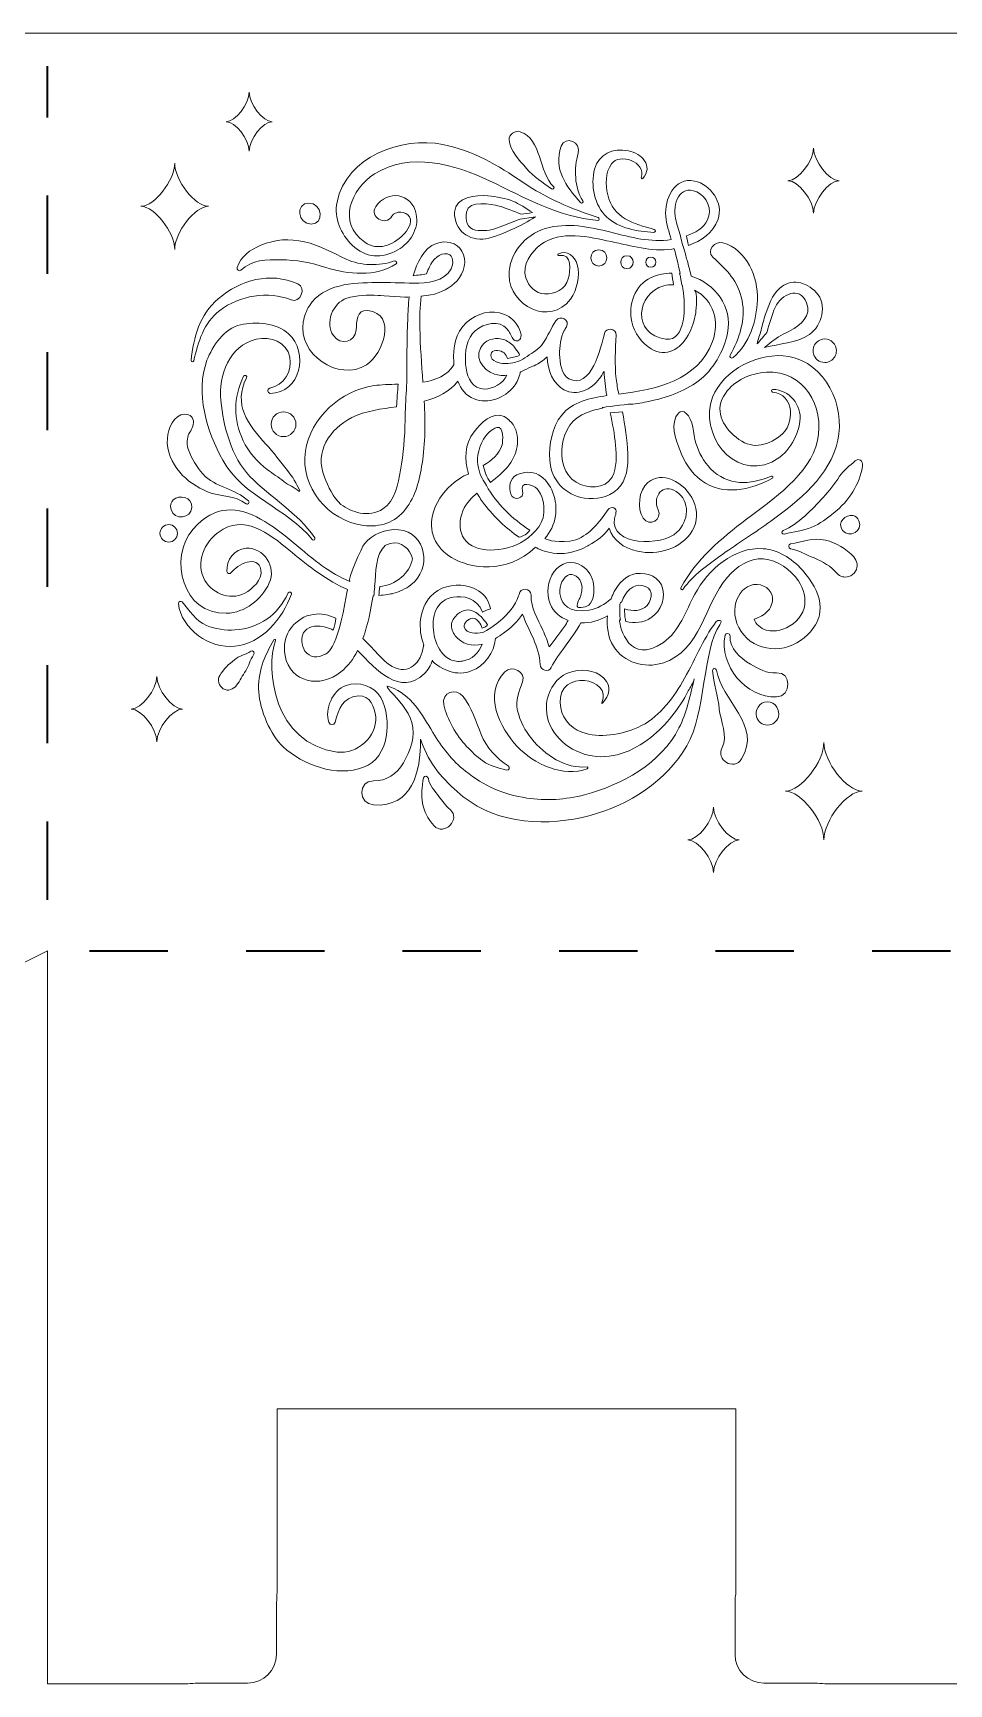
# Model space of a CAD drawing. Extents: x 8 to 992, y -675 to -240.
# Drawn here: x 504.6 to 745.9, y -675.2 to -240.1 of the extents above; entities that cross this region are included whole.
import ezdxf

# ---------------------------------------------------------------- set-up
doc = ezdxf.new("R2010")
doc.units = 0
doc.header["$MEASUREMENT"] = 0
doc.linetypes.add('AI-Linetype-1', pattern=[41.240002, 20.620001, -20.620001])
doc.linetypes.add('AI-Linetype-5', pattern=[41.240002, 20.620001, -20.620001])
doc.layers.add('Layer 1', color=7, linetype='Continuous')

# ---------------------------------------------------------------- blocks, each defined once
blk = doc.blocks.new('block 2')
at = {"layer": 'Layer 1', "lineweight": 0}
for points, knots in [([(515.73, -240.08), (515.73, -240.08), (265.73, -240.08), (265.73, -240.08), (265.73, -240.08), (259.42, -240.08), (259.42, -240.08), (259.42, -240.08), (27.54, -240.08), (27.54, -240.08), (27.54, -240.08), (27.54, -240.46), (27.54, -240.46), (27.54, -240.46), (26.18, -240.46), (26.18, -240.46), (26.18, -240.46), (25.18, -240.46), (25.18, -240.46), (25.18, -240.46), (7.77, -264.45), (7.77, -264.45), (7.77, -264.45), (7.77, -453.93), (7.77, -453.93), (7.77, -453.93), (25.18, -481.85), (25.18, -481.85), (25.18, -481.85), (25.32, -481.85), (25.32, -481.85), (25.32, -481.85), (26.18, -483.57), (26.18, -483.57), (26.18, -483.57), (34.86, -500.93), (34.86, -500.93), (34.86, -500.93), (85.76, -602.71), (85.76, -602.71), (85.76, -602.71), (85.76, -650.99), (85.76, -650.99), (85.76, -651.2), (85.77, -651.41), (85.77, -651.61), (85.63, -652.19), (85.55, -652.8), (85.55, -653.42), (85.55, -653.42), (85.55, -667.62), (85.55, -667.62), (85.55, -671.82), (88.95, -675.22), (93.16, -675.22), (93.16, -675.22), (107.35, -675.22), (107.35, -675.22), (107.77, -675.22), (108.17, -675.18), (108.57, -675.12), (109.02, -675.14), (109.47, -675.16), (109.93, -675.16), (109.93, -675.16), (182.44, -675.16), (182.44, -675.16), (182.85, -675.16), (183.25, -675.15), (183.65, -675.13), (184.03, -675.19), (184.41, -675.22), (184.8, -675.22), (184.8, -675.22), (199, -675.22), (199, -675.22), (203.2, -675.22), (206.61, -671.82), (206.61, -667.62), (206.61, -667.62), (206.61, -653.42), (206.61, -653.42), (206.61, -653.13), (206.58, -652.84), (206.55, -652.56), (206.59, -652.06), (206.61, -651.56), (206.61, -651.05), (206.61, -651.05), (206.61, -602.71), (206.61, -602.71), (206.61, -602.71), (257.49, -500.93), (257.49, -500.93), (257.49, -500.93), (259.42, -497.06), (259.42, -497.06), (259.42, -497.06), (267.05, -481.81), (267.05, -481.81), (267.05, -481.81), (267.05, -602.71), (267.05, -602.71), (267.05, -602.71), (363.75, -602.71), (363.75, -602.71), (364.02, -602.71), (364.29, -602.7), (364.55, -602.69), (365.04, -602.79), (365.55, -602.84), (366.07, -602.84), (366.07, -602.84), (380.27, -602.84), (380.27, -602.84), (384.47, -602.84), (387.87, -599.44), (387.87, -595.24), (387.87, -595.24), (387.87, -581.04), (387.87, -581.04), (387.87, -580.72), (387.85, -580.4), (387.81, -580.08), (387.84, -579.56), (387.86, -579.02), (387.86, -578.49), (387.86, -578.49), (387.86, -542.23), (387.86, -542.23), (387.86, -542.23), (508.4, -481.96), (508.4, -481.96), (508.4, -481.96), (508.4, -675.16), (508.4, -675.16), (508.4, -675.16), (544.66, -675.16), (544.66, -675.16), (545.56, -675.16), (546.45, -675.11), (547.33, -675.01), (547.33, -675.01), (561.11, -675.01), (561.11, -675.01), (565.31, -675.01), (568.72, -671.61), (568.72, -667.41), (568.72, -667.41), (568.72, -653.73), (568.72, -653.73), (568.82, -652.85), (568.87, -651.96), (568.88, -651.05), (568.88, -651.05), (568.88, -602.71), (568.88, -602.71), (568.88, -602.71), (689.73, -602.71), (689.73, -602.71), (689.73, -602.71), (689.73, -650.99), (689.73, -650.99), (689.73, -651.19), (689.74, -651.39), (689.74, -651.59), (689.63, -652.11), (689.56, -652.65), (689.56, -653.21), (689.56, -653.21), (689.56, -667.41), (689.56, -667.41), (689.56, -671.61), (692.97, -675.01), (697.17, -675.01), (697.17, -675.01), (711.26, -675.01), (711.26, -675.01), (712.13, -675.11), (713, -675.16), (713.89, -675.16), (713.89, -675.16), (750.19, -675.16), (750.19, -675.16), (750.19, -675.16), (750.19, -481.81), (750.19, -481.81), (750.19, -481.81), (871.01, -542.22), (871.01, -542.22), (871.01, -542.22), (871.01, -578.55), (871.01, -578.55), (871.01, -578.95), (871.02, -579.35), (871.04, -579.75), (870.99, -580.1), (870.96, -580.46), (870.96, -580.83), (870.96, -580.83), (870.96, -595.03), (870.96, -595.03), (870.96, -599.23), (874.36, -602.63), (878.56, -602.63), (878.56, -602.63), (892.76, -602.63), (892.76, -602.63), (892.87, -602.63), (892.97, -602.62), (893.07, -602.62), (893.77, -602.68), (894.47, -602.71), (895.18, -602.71), (895.18, -602.71), (991.86, -602.71), (991.86, -602.71), (991.86, -602.71), (991.86, -240.08), (991.86, -240.08), (991.86, -240.08), (515.73, -240.08), (515.73, -240.08)], [0, 0, 0, 0, 1, 1, 1, 2, 2, 2, 3, 3, 3, 4, 4, 4, 5, 5, 5, 6, 6, 6, 7, 7, 7, 8, 8, 8, 9, 9, 9, 10, 10, 10, 11, 11, 11, 12, 12, 12, 13, 13, 13, 14, 14, 14, 15, 15, 15, 16, 16, 16, 17, 17, 17, 18, 18, 18, 19, 19, 19, 20, 20, 20, 21, 21, 21, 22, 22, 22, 23, 23, 23, 24, 24, 24, 25, 25, 25, 26, 26, 26, 27, 27, 27, 28, 28, 28, 29, 29, 29, 30, 30, 30, 31, 31, 31, 32, 32, 32, 33, 33, 33, 34, 34, 34, 35, 35, 35, 36, 36, 36, 37, 37, 37, 38, 38, 38, 39, 39, 39, 40, 40, 40, 41, 41, 41, 42, 42, 42, 43, 43, 43, 44, 44, 44, 45, 45, 45, 46, 46, 46, 47, 47, 47, 48, 48, 48, 49, 49, 49, 50, 50, 50, 51, 51, 51, 52, 52, 52, 53, 53, 53, 54, 54, 54, 55, 55, 55, 56, 56, 56, 57, 57, 57, 58, 58, 58, 59, 59, 59, 60, 60, 60, 61, 61, 61, 62, 62, 62, 63, 63, 63, 64, 64, 64, 65, 65, 65, 66, 66, 66, 67, 67, 67, 68, 68, 68, 69, 69, 69, 70, 70, 70, 71, 71, 71, 72, 72, 72, 73, 73, 73, 74, 74, 74, 74]), ([(561.53, -255.71), (561.53, -258.8), (565.18, -263.45), (567.61, -263.45), (565.18, -263.45), (561.53, -268.1), (561.53, -271.19), (561.53, -268.1), (557.88, -263.45), (555.44, -263.45), (557.88, -263.45), (561.53, -258.8), (561.53, -255.71)], [0, 0, 0, 0, 1, 1, 1, 2, 2, 2, 3, 3, 3, 4, 4, 4, 4]), ([(584.68, -284.64), (587.14, -272.58), (601.68, -267.31), (612.59, -269.46), (620.47, -271.01), (627.11, -274.95), (633.66, -279.42), (639.85, -283.63), (646.4, -286.41), (653.49, -288.74), (653.88, -288.86), (653.82, -289.49), (653.38, -289.46), (642.97, -288.6), (634.11, -283.43), (624.87, -279.03), (615.79, -274.69), (603.81, -271.34), (594.6, -277.22), (588.31, -281.23), (584.67, -290.06), (591.97, -295.2), (595.41, -297.62), (599.36, -296.02), (602.1, -293.3), (603.2, -292.21), (604.71, -290.14), (603.75, -288.5), (602.88, -287), (600.04, -286.81), (599.15, -288.37), (597.56, -291.19), (593.06, -288.45), (594.87, -285.82), (597.99, -281.29), (604.4, -282.24), (605.55, -287.8), (606.34, -291.64), (603.96, -295.39), (600.68, -297.27), (596.55, -299.64), (592.18, -299.39), (588.7, -296.02), (585.7, -293.13), (583.83, -288.84), (584.68, -284.64)], [0, 0, 0, 0, 1, 1, 1, 2, 2, 2, 3, 3, 3, 4, 4, 4, 5, 5, 5, 6, 6, 6, 7, 7, 7, 8, 8, 8, 9, 9, 9, 10, 10, 10, 11, 11, 11, 12, 12, 12, 13, 13, 13, 14, 14, 14, 15, 15, 15, 15]), ([(632.97, -266.09), (638.61, -268.04), (637.86, -276.83), (641.74, -280.54), (642.08, -280.86), (641.6, -281.48), (641.22, -281.19), (638.88, -279.46), (636.55, -277.96), (634.6, -275.76), (632.75, -273.67), (630.25, -271.1), (630.02, -268.25), (629.9, -266.79), (631.66, -265.64), (632.97, -266.09)], [0, 0, 0, 0, 1, 1, 1, 2, 2, 2, 3, 3, 3, 4, 4, 4, 5, 5, 5, 5]), ([(643.75, -269.94), (644.8, -266.94), (649.11, -268.85), (648.23, -271.79), (647.08, -275.64), (647.21, -280.82), (649.44, -284.29), (649.72, -284.72), (649.14, -285.17), (648.8, -284.78), (645.07, -280.32), (641.59, -276.08), (643.75, -269.94)], [0, 0, 0, 0, 1, 1, 1, 2, 2, 2, 3, 3, 3, 4, 4, 4, 4]), ([(652.54, -275.98), (653.65, -271.92), (657.35, -270.36), (661.45, -271.12), (664.93, -271.76), (668.15, -275.06), (665.24, -278.41), (665.07, -278.61), (664.8, -278.41), (664.86, -278.18), (666.11, -274.04), (659.12, -271.56), (656.97, -274.6), (655.38, -276.86), (655.38, -280.07), (656.01, -282.69), (657.52, -288.96), (662.68, -290.36), (668.26, -291.83), (668.76, -291.96), (668.66, -292.64), (668.14, -292.62), (663.87, -292.42), (658.95, -291.56), (655.7, -288.55), (652.54, -285.61), (651.41, -280.11), (652.54, -275.98)], [0, 0, 0, 0, 1, 1, 1, 2, 2, 2, 3, 3, 3, 4, 4, 4, 5, 5, 5, 6, 6, 6, 7, 7, 7, 8, 8, 8, 9, 9, 9, 9]), ([(710.26, -270.39), (710.26, -273.84), (714.32, -279), (717.02, -279), (714.32, -279), (710.26, -284.16), (710.26, -287.6), (710.26, -284.16), (706.21, -279), (703.5, -279), (706.21, -279), (710.26, -273.84), (710.26, -270.39)], [0, 0, 0, 0, 1, 1, 1, 2, 2, 2, 3, 3, 3, 4, 4, 4, 4]), ([(541.92, -274.39), (541.92, -278.94), (547.28, -285.76), (550.86, -285.76), (547.28, -285.76), (541.92, -292.58), (541.92, -297.13), (541.92, -292.58), (536.56, -285.76), (532.99, -285.76), (536.56, -285.76), (541.92, -278.94), (541.92, -274.39)], [0, 0, 0, 0, 1, 1, 1, 2, 2, 2, 3, 3, 3, 4, 4, 4, 4]), ([(671.3, -288.43), (670.87, -284.02), (673.52, -277.96), (678.9, -279.09), (683.06, -279.96), (686.61, -284.9), (685.07, -289.15), (683.75, -292.77), (680.74, -294.89), (677.3, -296.05), (677.11, -295.21), (676.92, -294.38), (676.78, -293.54), (679.05, -292.76), (681.26, -291.53), (682.29, -289.35), (683.6, -286.56), (682.29, -283.27), (679.46, -281.98), (674.79, -279.85), (673.12, -285.23), (673.89, -288.97), (674.21, -290.53), (674.68, -292.04), (675.16, -293.55), (675.5, -295.06), (675.93, -296.54), (676.43, -298), (676.54, -298.52), (676.65, -299.04), (676.73, -299.57), (676.76, -299.74), (676.85, -299.85), (676.95, -299.93), (677.34, -301.48), (677.77, -303.16), (678.01, -304.14), (684.16, -306.2), (688.97, -312.02), (687.57, -319.16), (686.62, -323.98), (683.83, -328.86), (679.88, -331.82), (676.08, -334.67), (671.46, -336.16), (666.88, -337.17), (665.3, -337.52), (663.68, -337.75), (662.06, -337.94), (662.06, -337.94), (662.07, -337.9), (662.07, -337.9), (660.8, -337.9), (654.59, -338.79), (654.59, -338.79), (654.59, -338.79), (654.62, -338.97), (654.62, -338.97), (653.26, -339.24), (651.92, -339.58), (650.62, -340.07), (646.62, -341.58), (644.56, -344.72), (643.99, -348.88), (643.51, -352.45), (644.41, -356.51), (647.69, -358.49), (650.53, -360.2), (655.33, -360.39), (657.14, -357.14), (658.52, -354.66), (658.29, -351.4), (658.07, -348.71), (657.83, -345.83), (657.26, -343), (656.68, -340.17), (656.68, -340.17), (659.88, -339.92), (659.88, -339.92), (660.6, -343.55), (661.14, -347.25), (661.3, -350.95), (661.45, -354.24), (661.06, -358.08), (658.5, -360.41), (656.2, -362.51), (652.9, -363.1), (649.9, -362.66), (644.78, -361.92), (640.99, -357.8), (640.73, -352.62), (640.53, -348.59), (641.28, -344.01), (643.88, -340.78), (646.67, -337.32), (651.46, -336.23), (655.77, -335.64), (655.4, -333.5), (655.17, -331.39), (655.04, -329.27), (654.68, -329.93), (654.28, -330.56), (653.84, -331.17), (651.73, -334.06), (647.91, -335.94), (644.48, -334.09), (641.53, -332.5), (640.2, -329.05), (640.03, -325.42), (638.98, -326.54), (637.95, -327.1), (636.6, -327.76), (636.16, -327.98), (632.97, -329.31), (632.93, -329.55), (632.66, -330.91), (632.12, -332.19), (631.33, -333.2), (628.91, -336.3), (624.57, -338.01), (620.78, -336.53), (618.66, -335.7), (617.32, -333.92), (616.49, -331.86), (614.54, -334.65), (611, -336.18), (607.65, -337.14), (607.94, -342.65), (607.97, -348.15), (607.11, -353.58), (606.45, -357.81), (605.4, -362.17), (602.72, -365.61), (599.95, -369.17), (596.03, -370.42), (591.64, -369.86), (582.31, -368.69), (574.97, -359.72), (576.34, -350.3), (577.61, -341.51), (585.79, -334.24), (594.46, -333.01), (596.3, -332.75), (598.49, -332.72), (600.78, -332.65), (600.61, -334.62), (600.51, -336.6), (600.37, -338.58), (596.34, -339.14), (592.26, -339.63), (588.62, -341.46), (582.69, -344.44), (578.69, -350.38), (581.34, -357.12), (582.31, -359.6), (583.63, -362.47), (585.71, -364.33), (587.2, -365.41), (588.9, -366.19), (590.74, -366.59), (592.83, -366.91), (595.04, -366.63), (596.77, -365.52), (600.07, -363.4), (600.72, -358.88), (601.4, -355.3), (602.22, -350.98), (602.53, -346.58), (602.62, -342.18), (602.63, -341.5), (602.66, -340.82), (602.68, -340.14), (602.68, -337.48), (603.01, -334.79), (603.06, -332.12), (603.13, -329.27), (603.11, -326.41), (603.12, -323.55), (603.12, -320.98), (603.16, -318.36), (603.34, -315.76), (603.35, -313.7), (603.45, -311.65), (603.69, -309.61), (603.66, -309.89), (596.36, -309.28), (595.52, -309.24), (592.75, -309.11), (589.91, -309.18), (587.24, -310.01), (583.57, -311.15), (581.39, -316.58), (583.74, -319.83), (585.68, -322.51), (589.43, -321.52), (589.73, -318.35), (589.93, -316.18), (589.66, -312.92), (592.8, -313.24), (600.55, -314.04), (596.85, -324.78), (592.43, -327.55), (585.08, -332.14), (574.21, -324.63), (575.8, -316.21), (576.08, -314.71), (576.6, -313.25), (577.41, -311.95), (581.04, -306.21), (588.97, -305.89), (595.03, -305.86), (598.33, -305.84), (601.61, -305.93), (604.9, -306), (608.3, -306.08), (612.95, -305.58), (614.76, -302.23), (615.38, -301.09), (615.47, -298.63), (613.83, -298.31), (611.58, -297.88), (609.97, -299.88), (609.07, -301.68), (608.76, -302.3), (608.49, -302.93), (608.25, -303.58), (607.1, -303.81), (605.91, -303.87), (604.76, -304.05), (605.73, -300.62), (607.49, -296.79), (610.91, -295.52), (613.32, -294.62), (616.21, -295.3), (617.59, -297.57), (619.1, -300.06), (618.13, -303.32), (616.3, -305.36), (614.58, -307.27), (611.94, -308.62), (609.43, -309.09), (608.58, -309.25), (607.72, -309.36), (606.87, -309.44), (606.51, -312.25), (606.48, -315.13), (606.52, -317.88), (606.59, -322.6), (606.99, -327.37), (607.33, -332.14), (610.72, -331.58), (613.74, -330.35), (615.48, -327.53), (615.45, -327.25), (615.43, -326.98), (615.42, -326.72), (615.23, -323.05), (615.88, -319.08), (618.69, -316.46), (618.69, -316.46), (618.86, -316.3), (618.86, -316.3), (621.49, -313.95), (625.45, -312.85), (628.81, -314.24), (630.4, -314.9), (631.7, -316.11), (632.49, -317.65), (632.86, -318.38), (633.38, -319.43), (633.14, -320.26), (632.88, -321.19), (631.95, -321.62), (631.21, -320.88), (630.88, -320.54), (630.68, -320.09), (630.49, -319.65), (630.08, -318.72), (629.47, -317.99), (628.66, -317.38), (626.24, -315.55), (622.08, -317.22), (620.38, -319.3), (618.45, -321.66), (618.25, -325.58), (618.68, -328.45), (619.07, -331.09), (620.5, -333.97), (623.55, -333.91), (625.84, -333.87), (628.47, -332.47), (629.46, -330.3), (628.76, -330.36), (628.06, -330.36), (627.38, -330.28), (624.18, -329.92), (620.74, -326.52), (622.48, -323.12), (623.53, -321.06), (625.89, -320.28), (628.07, -320.74), (629.22, -320.98), (630.14, -321.57), (630.99, -322.38), (631.22, -322.59), (633.08, -324.93), (632.72, -325.1), (632.26, -325.33), (631.71, -325.39), (631.21, -325.51), (630.67, -325.64), (630.14, -325.76), (629.59, -325.83), (629.41, -325.27), (629.13, -324.77), (628.68, -324.39), (627.97, -323.78), (625.98, -323.25), (625.4, -324.39), (624.48, -326.17), (627.03, -327.06), (628.28, -327.15), (630.1, -327.29), (632.03, -327), (633.6, -326.04), (635.13, -325.11), (636.74, -324.06), (638.09, -322.9), (638.43, -322.61), (638.7, -322.25), (638.95, -321.88), (640.25, -319.98), (641.09, -317.82), (642.37, -315.93), (643.51, -314.25), (646.17, -315.75), (645.12, -317.53), (644.92, -317.86), (644.74, -318.19), (644.55, -318.52), (643.6, -320.43), (643.28, -322.72), (643.33, -324.8), (643.38, -326.88), (643.7, -330.06), (645.79, -331.19), (651.59, -334.32), (654.31, -322.84), (655.12, -319.29), (655.52, -317.55), (658.33, -317.92), (658.24, -319.71), (658.05, -323.53), (657.78, -327.42), (658.24, -331.23), (658.41, -332.58), (658.64, -333.91), (658.91, -335.24), (668.75, -333.98), (679.7, -331.81), (683.6, -321.42), (685.58, -316.18), (683.97, -310.4), (678.85, -307.84), (679.79, -308.32), (679.33, -312.83), (679.19, -313.81), (678.89, -315.88), (678.21, -317.94), (677.18, -319.76), (675.14, -323.38), (671.46, -325.68), (667.5, -323.33), (664.99, -321.84), (662.93, -319.08), (662.32, -316.22), (661.36, -311.7), (663.07, -306.56), (667.5, -304.54), (669.22, -303.75), (671.05, -303.38), (672.87, -303.34), (673.03, -304.38), (673.2, -305.4), (673.32, -306.43), (672.47, -306.42), (671.62, -306.5), (670.8, -306.72), (663.55, -308.66), (662.27, -319.6), (671.29, -320.76), (676.82, -321.47), (676.43, -311.56), (675.87, -307.91), (675.81, -307.51), (675.74, -307.11), (675.68, -306.72), (675.68, -306.72), (675.59, -306.7), (675.59, -306.7), (675.44, -305.61), (675.22, -304.52), (674.96, -303.44), (674.96, -303.44), (675.09, -303.46), (675.09, -303.46), (674.71, -301.5), (673.6, -297.19), (673.53, -296.95), (673.32, -296.98), (673.12, -297.01), (672.91, -297.04), (667.41, -297.74), (662.25, -296.2), (656.92, -295.05), (651.16, -293.81), (643.56, -291.99), (638.37, -295.86), (635.79, -297.78), (633.36, -301.25), (634.44, -304.61), (635.15, -306.8), (636.95, -308.75), (639.38, -308.85), (642.02, -308.95), (644.92, -307.68), (645.62, -304.9), (646.16, -302.8), (646.76, -298.03), (643.21, -298.73), (642.93, -298.79), (642.74, -298.39), (643.01, -298.26), (645.15, -297.24), (647.45, -298.89), (648, -301.12), (648.75, -304.12), (647.97, -307.74), (646.17, -310.21), (640.87, -317.49), (630.1, -311.96), (630, -303.89), (629.93, -298.26), (634.27, -293.21), (639.57, -291.62), (645.22, -289.93), (651.27, -291.17), (656.83, -292.59), (662.15, -293.94), (667.32, -295.35), (672.76, -294.52), (672.12, -292.52), (671.5, -290.51), (671.3, -288.43)], [0, 0, 0, 0, 1, 1, 1, 2, 2, 2, 3, 3, 3, 4, 4, 4, 5, 5, 5, 6, 6, 6, 7, 7, 7, 8, 8, 8, 9, 9, 9, 10, 10, 10, 11, 11, 11, 12, 12, 12, 13, 13, 13, 14, 14, 14, 15, 15, 15, 16, 16, 16, 17, 17, 17, 18, 18, 18, 19, 19, 19, 20, 20, 20, 21, 21, 21, 22, 22, 22, 23, 23, 23, 24, 24, 24, 25, 25, 25, 26, 26, 26, 27, 27, 27, 28, 28, 28, 29, 29, 29, 30, 30, 30, 31, 31, 31, 32, 32, 32, 33, 33, 33, 34, 34, 34, 35, 35, 35, 36, 36, 36, 37, 37, 37, 38, 38, 38, 39, 39, 39, 40, 40, 40, 41, 41, 41, 42, 42, 42, 43, 43, 43, 44, 44, 44, 45, 45, 45, 46, 46, 46, 47, 47, 47, 48, 48, 48, 49, 49, 49, 50, 50, 50, 51, 51, 51, 52, 52, 52, 53, 53, 53, 54, 54, 54, 55, 55, 55, 56, 56, 56, 57, 57, 57, 58, 58, 58, 59, 59, 59, 60, 60, 60, 61, 61, 61, 62, 62, 62, 63, 63, 63, 64, 64, 64, 65, 65, 65, 66, 66, 66, 67, 67, 67, 68, 68, 68, 69, 69, 69, 70, 70, 70, 71, 71, 71, 72, 72, 72, 73, 73, 73, 74, 74, 74, 75, 75, 75, 76, 76, 76, 77, 77, 77, 78, 78, 78, 79, 79, 79, 80, 80, 80, 81, 81, 81, 82, 82, 82, 83, 83, 83, 84, 84, 84, 85, 85, 85, 86, 86, 86, 87, 87, 87, 88, 88, 88, 89, 89, 89, 90, 90, 90, 91, 91, 91, 92, 92, 92, 93, 93, 93, 94, 94, 94, 95, 95, 95, 96, 96, 96, 97, 97, 97, 98, 98, 98, 99, 99, 99, 100, 100, 100, 101, 101, 101, 102, 102, 102, 103, 103, 103, 104, 104, 104, 105, 105, 105, 106, 106, 106, 107, 107, 107, 108, 108, 108, 109, 109, 109, 110, 110, 110, 111, 111, 111, 112, 112, 112, 113, 113, 113, 114, 114, 114, 115, 115, 115, 116, 116, 116, 117, 117, 117, 118, 118, 118, 119, 119, 119, 120, 120, 120, 121, 121, 121, 122, 122, 122, 123, 123, 123, 124, 124, 124, 125, 125, 125, 126, 126, 126, 127, 127, 127, 128, 128, 128, 129, 129, 129, 130, 130, 130, 131, 131, 131, 132, 132, 132, 133, 133, 133, 134, 134, 134, 135, 135, 135, 136, 136, 136, 137, 137, 137, 138, 138, 138, 139, 139, 139, 140, 140, 140, 141, 141, 141, 142, 142, 142, 143, 143, 143, 144, 144, 144, 145, 145, 145, 146, 146, 146, 147, 147, 147, 148, 148, 148, 149, 149, 149, 150, 150, 150, 151, 151, 151, 151]), ([(621.16, -292), (623.18, -292.39), (625.09, -292.1), (626.98, -291.41), (628.82, -290.74), (630.61, -290.01), (632.42, -289.29), (633.9, -288.95), (635.46, -288.86), (636.95, -288.54), (635.35, -289.67), (627.88, -293.72), (623.92, -294.3), (619.44, -294.95), (615.45, -292.14), (615.67, -287.28), (615.85, -283.14), (621.37, -282.72), (624.42, -283), (626.72, -283.22), (629.02, -283.61), (631.18, -284.45), (632.41, -284.92), (634.76, -286.42), (636.15, -287.39), (635.16, -287.58), (634.16, -287.71), (633.17, -287.87), (631.43, -287.13), (628.59, -285.96), (627.38, -285.69), (625.37, -285.25), (619.43, -283.98), (618.8, -287.27), (618.38, -289.43), (618.87, -291.56), (621.16, -292)], [0, 0, 0, 0, 1, 1, 1, 2, 2, 2, 3, 3, 3, 4, 4, 4, 5, 5, 5, 6, 6, 6, 7, 7, 7, 8, 8, 8, 9, 9, 9, 10, 10, 10, 11, 11, 11, 12, 12, 12, 12]), ([(577.23, -284.9), (580.77, -284.9), (581.47, -290.43), (577.88, -290.43), (574.34, -290.43), (573.64, -284.9), (577.23, -284.9)], [0, 0, 0, 0, 1, 1, 1, 2, 2, 2, 2]), ([(576.15, -295.13), (580.06, -296.02), (583.53, -298), (587.12, -299.68), (590.94, -301.47), (595.78, -301.57), (599.77, -300.17), (600.22, -300.01), (600.68, -300.63), (600.23, -300.92), (594.87, -304.41), (587.63, -303.78), (581.71, -301.86), (577.84, -300.6), (573.93, -299.88), (569.87, -299.84), (566.06, -299.8), (562.32, -299.84), (559.35, -302.6), (558.85, -303.07), (558.17, -302.43), (558.35, -301.86), (559.26, -298.97), (561.86, -297.17), (564.6, -296.04), (568.53, -294.41), (571.99, -294.19), (576.15, -295.13)], [0, 0, 0, 0, 1, 1, 1, 2, 2, 2, 3, 3, 3, 4, 4, 4, 5, 5, 5, 6, 6, 6, 7, 7, 7, 8, 8, 8, 9, 9, 9, 9]), ([(686.37, -295.37), (692.65, -297.16), (695.65, -304.42), (695.44, -310.42), (695.25, -316.05), (693.41, -321.89), (689.03, -325.64), (688.57, -326.02), (688.02, -325.44), (688.29, -324.97), (690.67, -320.73), (692.4, -315.5), (691.41, -310.6), (690.36, -305.43), (687.47, -302.58), (683.74, -299.18), (681.81, -297.43), (684.33, -294.78), (686.37, -295.37)], [0, 0, 0, 0, 1, 1, 1, 2, 2, 2, 3, 3, 3, 4, 4, 4, 5, 5, 5, 6, 6, 6, 6]), ([(653.68, -297.19), (656.45, -297.19), (656.45, -301.49), (653.68, -301.49), (650.91, -301.49), (650.91, -297.19), (653.68, -297.19)], [0, 0, 0, 0, 1, 1, 1, 2, 2, 2, 2]), ([(661.08, -298.78), (663.27, -298.78), (663.27, -302.17), (661.08, -302.17), (658.9, -302.17), (658.9, -298.78), (661.08, -298.78)], [0, 0, 0, 0, 1, 1, 1, 2, 2, 2, 2]), ([(667.35, -299.13), (669.08, -299.13), (669.08, -301.83), (667.35, -301.83), (665.61, -301.83), (665.61, -299.13), (667.35, -299.13)], [0, 0, 0, 0, 1, 1, 1, 2, 2, 2, 2]), ([(553.34, -310.16), (559.28, -305.08), (566.97, -302.99), (574.34, -306.16), (576.74, -307.2), (575.02, -311.37), (572.58, -310.4), (566.5, -307.99), (559.04, -309.24), (553.79, -313.21), (549.5, -316.45), (548.11, -321.47), (546.95, -326.48), (546.86, -326.87), (546.21, -326.8), (546.25, -326.39), (546.85, -320.25), (548.47, -314.32), (553.34, -310.16)], [0, 0, 0, 0, 1, 1, 1, 2, 2, 2, 3, 3, 3, 4, 4, 4, 5, 5, 5, 6, 6, 6, 6]), ([(697.61, -314.19), (698.43, -311.77), (699.29, -309.18), (701.23, -307.41), (704.25, -304.67), (708.35, -305.63), (710.96, -308.43), (713.91, -311.61), (712.5, -317.27), (709.15, -319.51), (705.56, -321.9), (701.32, -321.88), (697.36, -322.99), (698.44, -322.01), (699.88, -320.85), (701.61, -319.79), (702.47, -319.38), (703.32, -318.96), (704.17, -318.52), (706.82, -317.12), (709.79, -314.65), (708.41, -311.21), (706.55, -306.58), (701.84, -308.88), (700.16, -312.39), (699.17, -314.46), (698.66, -316.66), (698, -318.84), (698, -318.84), (697.96, -318.99), (697.96, -318.99), (697.17, -319.94), (696.26, -321.02), (695.42, -322), (695.53, -320.79), (696.1, -319.63), (696.41, -318.44), (696.79, -317.02), (697.13, -315.58), (697.61, -314.19)], [0, 0, 0, 0, 1, 1, 1, 2, 2, 2, 3, 3, 3, 4, 4, 4, 5, 5, 5, 6, 6, 6, 7, 7, 7, 8, 8, 8, 9, 9, 9, 10, 10, 10, 11, 11, 11, 12, 12, 12, 13, 13, 13, 13]), ([(567.05, -335.06), (566.24, -335.06), (566.23, -333.82), (566.99, -333.68), (570.72, -332.98), (572.92, -329.22), (572.22, -325.55), (571.44, -321.44), (567.19, -319.9), (563.41, -320.8), (556.12, -322.54), (553.5, -330.2), (554.09, -336.98), (554.68, -343.84), (556.89, -351.82), (561.75, -356.93), (567.17, -362.62), (574.36, -366.5), (578.8, -373.13), (579.08, -373.54), (578.52, -374.02), (578.2, -373.63), (571.49, -365.24), (559.99, -362.44), (554.58, -352.69), (550.37, -345.11), (547.26, -334.88), (550.42, -326.35), (551.82, -322.57), (554.99, -317.9), (559.23, -316.98), (563.24, -316.11), (568.73, -316.41), (571.93, -319.34), (577.28, -324.22), (575.09, -335.06), (567.05, -335.06)], [0, 0, 0, 0, 1, 1, 1, 2, 2, 2, 3, 3, 3, 4, 4, 4, 5, 5, 5, 6, 6, 6, 7, 7, 7, 8, 8, 8, 9, 9, 9, 10, 10, 10, 11, 11, 11, 12, 12, 12, 12]), ([(711.01, -321.65), (711.01, -321.65), (711.06, -321.61), (711.06, -321.61), (711.69, -321.07), (712.34, -320.72), (713.19, -320.72), (714.04, -320.72), (714.7, -321.07), (715.32, -321.61), (715.32, -321.61), (715.37, -321.65), (715.37, -321.65), (715.97, -322.16), (716.28, -323.07), (716.28, -323.83), (716.27, -324.39), (716.13, -324.9), (715.85, -325.39), (715.31, -326.32), (714.28, -326.91), (713.19, -326.91), (711.82, -326.91), (710.58, -325.97), (710.22, -324.65), (709.95, -323.65), (710.19, -322.35), (711.01, -321.65)], [0, 0, 0, 0, 1, 1, 1, 2, 2, 2, 3, 3, 3, 4, 4, 4, 5, 5, 5, 6, 6, 6, 7, 7, 7, 8, 8, 8, 9, 9, 9, 9]), ([(698.96, -368.74), (694.78, -371.77), (690.41, -374.51), (686.21, -377.51), (682.53, -380.13), (678.47, -382.95), (675.86, -386.69), (675.64, -387), (675.13, -386.66), (675.3, -386.33), (679.28, -378.76), (685.87, -373.37), (692.56, -368.24), (699.45, -362.96), (709.3, -356.58), (711.29, -347.46), (713.23, -338.56), (707.66, -328.89), (697.86, -329.48), (693.65, -329.73), (689.5, -331.54), (687.01, -335.07), (683.98, -339.37), (686.14, -343.61), (689.84, -346.64), (693.8, -349.89), (697.62, -349.12), (701.48, -346.24), (705.41, -343.3), (705.3, -335.21), (699.46, -334.71), (699.05, -334.68), (699.1, -334.01), (699.5, -334.01), (703.82, -334.06), (707.22, -338.16), (706.67, -342.37), (706.09, -346.79), (703.33, -351.27), (699.22, -353.17), (688.8, -357.97), (680.09, -345.49), (683.64, -336.1), (686.39, -328.81), (696.17, -324.02), (703.69, -325.33), (713.37, -327.02), (718.67, -338.31), (716.64, -347.43), (714.53, -356.89), (706.42, -363.35), (698.96, -368.74)], [0, 0, 0, 0, 1, 1, 1, 2, 2, 2, 3, 3, 3, 4, 4, 4, 5, 5, 5, 6, 6, 6, 7, 7, 7, 8, 8, 8, 9, 9, 9, 10, 10, 10, 11, 11, 11, 12, 12, 12, 13, 13, 13, 14, 14, 14, 15, 15, 15, 16, 16, 16, 17, 17, 17, 17]), ([(565.96, -348.44), (568.04, -350.64), (569.73, -353), (571.6, -355.37), (572.89, -357), (574.09, -358.8), (574.87, -360.71), (574.93, -360.87), (574.69, -360.98), (574.59, -360.87), (573.43, -359.67), (571.9, -359.32), (570.66, -358.3), (569.27, -357.15), (567.74, -356.23), (566.31, -355.15), (563.82, -353.25), (561.25, -350.41), (559.95, -347.53), (557.32, -341.71), (557.34, -336.33), (560.08, -330.53), (560.33, -330.02), (561.12, -330.47), (560.85, -330.99), (557.21, -337.86), (561.25, -343.45), (565.96, -348.44)], [0, 0, 0, 0, 1, 1, 1, 2, 2, 2, 3, 3, 3, 4, 4, 4, 5, 5, 5, 6, 6, 6, 7, 7, 7, 8, 8, 8, 9, 9, 9, 9]), ([(545.55, -349.97), (546.4, -352.3), (547.65, -354.45), (549.32, -356.29), (552.62, -359.91), (557.87, -360.16), (561.34, -363.39), (561.8, -363.83), (561.24, -364.6), (560.73, -364.19), (557.82, -361.83), (553.85, -362.39), (550.54, -360.98), (547.83, -359.82), (545.15, -358.14), (543.24, -355.84), (541.22, -353.4), (539.68, -350.22), (540, -346.96), (540.25, -344.36), (541.53, -340.61), (544.62, -340.57), (546.02, -340.55), (546.86, -341.38), (546.86, -342.78), (546.86, -344.26), (545.94, -344.84), (545.48, -346.15), (545.05, -347.4), (545.1, -348.72), (545.55, -349.97)], [0, 0, 0, 0, 1, 1, 1, 2, 2, 2, 3, 3, 3, 4, 4, 4, 5, 5, 5, 6, 6, 6, 7, 7, 7, 8, 8, 8, 9, 9, 9, 10, 10, 10, 10]), ([(567.31, -343.19), (567.31, -341.41), (568.8, -339.92), (570.58, -339.92), (572.37, -339.92), (573.86, -341.41), (573.86, -343.19), (573.86, -344.98), (572.37, -346.47), (570.58, -346.47), (568.8, -346.47), (567.31, -344.98), (567.31, -343.19)], [0, 0, 0, 0, 1, 1, 1, 2, 2, 2, 3, 3, 3, 4, 4, 4, 4]), ([(620.78, -345.18), (622.47, -342.93), (625.58, -339.71), (628.71, -341.19), (629.35, -341.49), (629.87, -341.93), (630.29, -342.45), (630.41, -342.47), (630.53, -342.52), (630.61, -342.63), (633.28, -345.97), (632.47, -350.69), (630.03, -353.91), (628.64, -355.73), (626.88, -357.18), (625.08, -358.57), (624.19, -357.17), (623.51, -355.66), (623.21, -354.05), (625.44, -352.7), (627.52, -351.06), (628.16, -348.66), (628.4, -347.79), (628.68, -343.48), (626.83, -344.06), (625.36, -344.51), (624.02, -345.83), (623.29, -347.13), (619.99, -353.01), (622.7, -357.25), (624.06, -359.36), (624.06, -359.36), (624.03, -359.38), (624.03, -359.38), (626.69, -364.02), (630.83, -368.14), (635.5, -371.14), (634.74, -372.04), (633.8, -372.74), (632.66, -372.98), (629.19, -370.56), (626.07, -367.61), (623.56, -364.35), (622.85, -363.43), (622.18, -362.42), (621.56, -361.36), (620.89, -361.93), (620.25, -362.53), (619.65, -363.17), (616.66, -366.39), (615.62, -372.67), (620.26, -375.23), (624.31, -377.46), (632.5, -376.5), (636.99, -371.28), (638.2, -369.93), (639.07, -368.34), (639.17, -366.49), (639.29, -364.45), (638.86, -361.76), (637.38, -360.21), (636.23, -359), (632.68, -358.12), (633.56, -360.8), (634.2, -362.75), (631.13, -363.58), (630.49, -361.64), (629.91, -359.85), (630.07, -357.46), (632.04, -356.54), (633.8, -355.72), (636.04, -355.54), (637.79, -356.52), (641.36, -358.53), (642.83, -363.47), (642.25, -367.34), (641.9, -369.66), (640.88, -371.65), (639.43, -373.34), (640.21, -373.71), (643.17, -374.76), (647.62, -373.66), (651.5, -372.13), (653.76, -369.04), (656.11, -365.67), (656.81, -364.67), (658.7, -365.3), (658.19, -366.58), (658.1, -367.07), (657.95, -367.55), (657.78, -368.02), (656.48, -375.31), (670.31, -375.44), (674.26, -371.67), (677.31, -368.77), (677.95, -363.46), (674.04, -360.9), (670.54, -358.61), (667.71, -362.15), (669.3, -365.72), (670.49, -368.37), (667.06, -370.31), (665.39, -367.94), (663.67, -365.48), (664.14, -360.54), (666.61, -358.58), (668.59, -357), (670.66, -356.87), (672.98, -357.83), (677.84, -359.85), (681.33, -366.29), (678.29, -371.28), (675.42, -376.01), (669.12, -377.85), (663.89, -376.68), (660.07, -375.83), (657.42, -373.72), (656.38, -370.61), (655.03, -372.48), (653.11, -374.04), (651.01, -375.06), (650.87, -375.18), (650.71, -375.28), (650.55, -375.37), (643.43, -379.07), (638.48, -376.41), (637, -375.63), (629.15, -382.98), (619.51, -381.13), (614.89, -378.35), (610.62, -375.78), (608.51, -371.29), (610.08, -366.32), (612.39, -359.03), (619.2, -356.32), (619.29, -356.27), (618.18, -352.5), (618.28, -348.53), (620.78, -345.18)], [0, 0, 0, 0, 1, 1, 1, 2, 2, 2, 3, 3, 3, 4, 4, 4, 5, 5, 5, 6, 6, 6, 7, 7, 7, 8, 8, 8, 9, 9, 9, 10, 10, 10, 11, 11, 11, 12, 12, 12, 13, 13, 13, 14, 14, 14, 15, 15, 15, 16, 16, 16, 17, 17, 17, 18, 18, 18, 19, 19, 19, 20, 20, 20, 21, 21, 21, 22, 22, 22, 23, 23, 23, 24, 24, 24, 25, 25, 25, 26, 26, 26, 27, 27, 27, 28, 28, 28, 29, 29, 29, 30, 30, 30, 31, 31, 31, 32, 32, 32, 33, 33, 33, 34, 34, 34, 35, 35, 35, 36, 36, 36, 37, 37, 37, 38, 38, 38, 39, 39, 39, 40, 40, 40, 41, 41, 41, 42, 42, 42, 43, 43, 43, 44, 44, 44, 45, 45, 45, 46, 46, 46, 46]), ([(674.65, -340.24), (675.18, -339.65), (676.02, -339.79), (676.57, -340.24), (678.66, -341.98), (678.48, -345.71), (679.24, -348.15), (680.02, -350.65), (681.25, -353.05), (683.11, -354.92), (687.66, -359.52), (693.46, -359.24), (699.08, -356.87), (699.45, -356.71), (699.77, -357.22), (699.4, -357.43), (693.63, -360.57), (686.36, -362.18), (680.7, -358.04), (677.98, -356.05), (676.19, -353.04), (674.99, -349.94), (673.91, -347.15), (672.34, -342.77), (674.65, -340.24)], [0, 0, 0, 0, 1, 1, 1, 2, 2, 2, 3, 3, 3, 4, 4, 4, 5, 5, 5, 6, 6, 6, 7, 7, 7, 8, 8, 8, 8]), ([(723.18, -354.05), (722.43, -359.08), (719.58, -363.35), (715.62, -366.55), (713.84, -367.98), (711.93, -369.48), (709.78, -370.32), (707.35, -371.28), (705.03, -371.6), (702.5, -372.14), (701.87, -372.28), (701.66, -371.43), (702.24, -371.19), (706.28, -369.54), (709.84, -365.64), (712.76, -362.49), (714.38, -360.75), (715.8, -358.9), (717.09, -356.9), (718.05, -355.42), (719.88, -354.07), (721.17, -352.88), (722.12, -352.01), (723.35, -352.89), (723.18, -354.05)], [0, 0, 0, 0, 1, 1, 1, 2, 2, 2, 3, 3, 3, 4, 4, 4, 5, 5, 5, 6, 6, 6, 7, 7, 7, 8, 8, 8, 8]), ([(709.18, -384.01), (710.96, -386.55), (712.35, -389.6), (711.94, -392.67), (711.68, -394.61), (710.72, -396.4), (709.44, -397.88), (707.4, -400.27), (704.49, -401.93), (701.37, -402.3), (698.26, -402.67), (694.97, -401.71), (692.66, -399.59), (690.34, -397.46), (689.1, -394.19), (689.58, -391.08), (689.94, -388.75), (691.39, -386.48), (693.6, -385.68), (695.82, -384.88), (698.71, -386.02), (699.33, -388.3), (699.71, -389.7), (699.21, -391.24), (698.26, -392.33), (697.31, -393.42), (695.98, -394.12), (694.59, -394.54), (695.05, -395.96), (696.33, -397.02), (697.76, -397.44), (699.19, -397.86), (700.75, -397.7), (702.16, -397.22), (704.74, -396.34), (707.01, -394.3), (707.73, -391.66), (708.4, -389.23), (707.69, -386.55), (706.26, -384.46), (704.18, -381.45), (700.81, -379.01), (697.08, -378.7), (693.33, -378.4), (689.89, -380.8), (687.53, -383.52), (681.37, -390.63), (680.74, -402.93), (670.47, -406.14), (665.68, -407.63), (660.23, -406.04), (657.51, -401.7), (656, -399.29), (655.74, -396.5), (655.96, -393.72), (653.81, -394.92), (651.45, -395.66), (648.95, -395.56), (647.65, -397.73), (646.19, -399.8), (644.71, -401.86), (643.47, -403.59), (642, -405.34), (641.15, -407.31), (640.48, -408.84), (638.22, -407.96), (638.18, -406.51), (638.07, -401.66), (635.11, -397.65), (633.56, -393.24), (632.21, -395.21), (630.44, -396.92), (628.56, -398.3), (627.91, -398.77), (627.2, -399.24), (626.44, -399.67), (626.11, -403.39), (623.56, -406.89), (620.06, -408.22), (618.25, -408.91), (616.26, -408.93), (614.41, -408.36), (613.76, -408.16), (609.56, -406.23), (609.86, -405.35), (609.39, -406.71), (608.68, -408), (607.65, -408.98), (601.32, -414.99), (595.01, -407.9), (590.12, -402.84), (589.01, -404.99), (587.57, -406.93), (585.68, -408.49), (580.38, -412.83), (572.32, -411.43), (570.99, -404.15), (570.51, -401.53), (571.02, -398.89), (572.67, -396.75), (574.05, -394.97), (576.18, -393.65), (578.41, -393.3), (580.49, -392.97), (582.51, -393.45), (584.38, -394.33), (584.26, -395.42), (584.02, -396.47), (583.68, -397.49), (583.03, -397.15), (582.36, -396.85), (581.66, -396.67), (579.93, -396.21), (577.42, -396.15), (576.16, -397.71), (575.01, -399.14), (575.26, -401.52), (576.24, -402.97), (577.46, -404.79), (579.67, -404.85), (581.45, -403.82), (581.66, -403.84), (584.76, -403.54), (587.24, -387.65), (587.29, -387.34), (587.4, -387.04), (587.48, -386.74), (582.14, -384.54), (577.12, -380.54), (572.89, -377.04), (568.14, -373.1), (561.18, -367.04), (554.64, -370.86), (550.36, -373.36), (547.3, -378.66), (549.47, -383.62), (551.21, -387.59), (556.39, -389.87), (560.4, -387.73), (562.32, -386.71), (565.14, -384.1), (564.65, -381.6), (563.81, -377.3), (558.34, -380.22), (556.81, -382.3), (556.5, -382.73), (555.68, -382.6), (555.65, -382.01), (555.51, -378.98), (557.62, -376.11), (560.77, -375.89), (565.48, -375.55), (568.74, -380.99), (566.84, -385), (564.7, -389.55), (560.58, -392.83), (555.49, -393.02), (544.1, -393.44), (540.13, -378.56), (546.79, -370.85), (558.28, -357.55), (571.27, -373.8), (580.84, -380.57), (582.95, -382.06), (585.44, -383.58), (588.07, -384.64), (587.31, -384.33), (591.27, -375.49), (591.89, -374.7), (593.8, -372.24), (597.64, -370.68), (600.89, -371), (608.38, -371.73), (609.66, -381.44), (604.16, -385.55), (602.74, -386.61), (601.04, -387.37), (599.35, -387.85), (599.09, -387.92), (597.14, -388.2), (595.72, -388.34), (595.76, -387.55), (595.83, -386.77), (595.93, -385.99), (597.95, -385.77), (599.92, -385.02), (601.71, -383.51), (602.99, -382.43), (604.23, -380.58), (604.55, -378.71), (604.06, -376.11), (601.49, -373.81), (598.77, -374.6), (598.29, -374.74), (597.83, -374.94), (597.41, -375.17), (594.75, -377.35), (594.99, -382.23), (594.57, -386.07), (594.57, -386.07), (594.62, -386.07), (594.62, -386.07), (594.53, -386.85), (594.47, -387.64), (594.42, -388.43), (594.29, -388.42), (594.21, -388.41), (594.21, -388.38), (593.56, -392.04), (592.84, -396.03), (591.49, -399.69), (592.43, -400.61), (593.34, -401.56), (594.24, -402.52), (595.76, -404.14), (597.26, -405.9), (599.23, -407.01), (603.63, -409.48), (606.88, -406), (607.46, -401.71), (607.47, -401.59), (607.5, -401.49), (607.53, -401.39), (605.93, -397.1), (606.33, -391.91), (609.33, -388.58), (611.58, -386.07), (615.29, -385.22), (618.53, -385.79), (620.45, -386.13), (622.35, -387.01), (623.63, -388.53), (624.26, -389.28), (624.71, -390.17), (624.94, -391.12), (624.98, -391.31), (625.06, -391.56), (625.12, -391.82), (624.38, -392.05), (623.68, -392.39), (622.99, -392.75), (621.63, -388.82), (617.72, -388.36), (615.32, -388.74), (613.82, -388.97), (612.41, -389.76), (611.47, -390.95), (610.25, -392.52), (609.94, -394.62), (610.03, -396.6), (610.12, -398.66), (610.61, -400.73), (611.67, -402.5), (612.35, -403.62), (613.28, -404.62), (614.46, -405.18), (615.48, -405.67), (616.65, -405.8), (617.77, -405.62), (620.15, -405.25), (622.24, -403.42), (622.93, -401.12), (620.43, -401.96), (617.44, -401.05), (615.84, -398.95), (615.16, -398.05), (614.71, -396.92), (614.89, -395.8), (615.05, -394.76), (615.73, -393.87), (616.54, -393.2), (617.18, -392.68), (617.93, -392.26), (618.75, -392.16), (620.17, -391.99), (621.48, -392.81), (622.48, -393.74), (622.7, -393.94), (624.59, -395.99), (624.27, -396.23), (623.65, -396.71), (623.7, -396.68), (622.94, -396.91), (622.54, -395.88), (621.62, -394.17), (620.3, -394.34), (619.44, -394.45), (617.94, -395.58), (618.21, -396.64), (618.71, -398.54), (621.55, -398.44), (623.06, -398.08), (623.99, -397.86), (626.95, -395.56), (627.64, -395), (629.78, -393.24), (631.65, -391.01), (632.48, -388.41), (632.52, -388.27), (632.58, -388.16), (632.64, -388.05), (632.84, -386.19), (635.81, -386.25), (635.8, -388.23), (635.78, -391.6), (637.51, -394.49), (638.89, -397.45), (639.58, -398.92), (640.18, -400.39), (640.62, -401.9), (641.92, -400.07), (643.38, -398.32), (644.58, -396.52), (644.93, -395.99), (645.28, -395.45), (645.63, -394.91), (643.51, -394.13), (641.64, -392.67), (640.81, -390.5), (639.77, -387.76), (640.2, -384.44), (641.89, -382.04), (643.56, -379.68), (646.72, -378.85), (649.22, -380.48), (650.96, -381.62), (652.06, -383.36), (652.27, -385.43), (652.43, -387.06), (652.49, -389.76), (650.99, -390.84), (650.41, -391.25), (649.7, -391.44), (648.99, -391.52), (648.69, -391.55), (648.36, -391.55), (648.12, -391.38), (647.53, -390.95), (648.59, -389.26), (648.76, -388.76), (649.12, -387.68), (649.41, -386.48), (649.13, -385.34), (648.78, -383.9), (646.96, -382.01), (645.37, -383.03), (643.73, -384.09), (643.09, -386.7), (643.53, -388.52), (643.95, -390.3), (645.59, -393.15), (651.14, -392.22), (653.26, -391.78), (655.22, -390.64), (656.9, -389.25), (657.03, -388.88), (657.17, -388.53), (657.33, -388.18), (658.33, -385.88), (660.05, -383.61), (662.53, -382.8), (665.11, -381.96), (668.95, -382.84), (670.15, -385.53), (671.54, -388.66), (670.19, -392.37), (667.38, -394.25), (665.43, -395.56), (663.08, -395.67), (660.79, -395.2), (660.74, -395.01), (660.69, -394.83), (660.66, -394.64), (660.48, -393.73), (660.44, -392.8), (660.46, -391.88), (662.59, -392.51), (664.91, -392.61), (666.36, -390.95), (668.1, -388.96), (668.02, -386.08), (664.98, -385.66), (662.91, -385.37), (660.47, -387.22), (659.73, -390.03), (659.45, -390.1), (659.27, -390.35), (659.24, -390.65), (659.11, -392.05), (659.14, -393.45), (659.39, -394.84), (659.39, -394.84), (659.12, -394.76), (659.12, -394.76), (659.13, -396.63), (661.68, -406.93), (670.67, -400.72), (674.88, -397.81), (676.61, -392.33), (678.95, -387.98), (682.34, -381.68), (689.38, -375.39), (697, -376), (697.9, -376.08), (698.78, -376.25), (699.63, -376.51), (703.51, -377.68), (706.83, -380.63), (709.18, -384.01)], [0, 0, 0, 0, 1, 1, 1, 2, 2, 2, 3, 3, 3, 4, 4, 4, 5, 5, 5, 6, 6, 6, 7, 7, 7, 8, 8, 8, 9, 9, 9, 10, 10, 10, 11, 11, 11, 12, 12, 12, 13, 13, 13, 14, 14, 14, 15, 15, 15, 16, 16, 16, 17, 17, 17, 18, 18, 18, 19, 19, 19, 20, 20, 20, 21, 21, 21, 22, 22, 22, 23, 23, 23, 24, 24, 24, 25, 25, 25, 26, 26, 26, 27, 27, 27, 28, 28, 28, 29, 29, 29, 30, 30, 30, 31, 31, 31, 32, 32, 32, 33, 33, 33, 34, 34, 34, 35, 35, 35, 36, 36, 36, 37, 37, 37, 38, 38, 38, 39, 39, 39, 40, 40, 40, 41, 41, 41, 42, 42, 42, 43, 43, 43, 44, 44, 44, 45, 45, 45, 46, 46, 46, 47, 47, 47, 48, 48, 48, 49, 49, 49, 50, 50, 50, 51, 51, 51, 52, 52, 52, 53, 53, 53, 54, 54, 54, 55, 55, 55, 56, 56, 56, 57, 57, 57, 58, 58, 58, 59, 59, 59, 60, 60, 60, 61, 61, 61, 62, 62, 62, 63, 63, 63, 64, 64, 64, 65, 65, 65, 66, 66, 66, 67, 67, 67, 68, 68, 68, 69, 69, 69, 70, 70, 70, 71, 71, 71, 72, 72, 72, 73, 73, 73, 74, 74, 74, 75, 75, 75, 76, 76, 76, 77, 77, 77, 78, 78, 78, 79, 79, 79, 80, 80, 80, 81, 81, 81, 82, 82, 82, 83, 83, 83, 84, 84, 84, 85, 85, 85, 86, 86, 86, 87, 87, 87, 88, 88, 88, 89, 89, 89, 90, 90, 90, 91, 91, 91, 92, 92, 92, 93, 93, 93, 94, 94, 94, 95, 95, 95, 96, 96, 96, 97, 97, 97, 98, 98, 98, 99, 99, 99, 100, 100, 100, 101, 101, 101, 102, 102, 102, 103, 103, 103, 104, 104, 104, 105, 105, 105, 106, 106, 106, 107, 107, 107, 108, 108, 108, 109, 109, 109, 110, 110, 110, 111, 111, 111, 112, 112, 112, 113, 113, 113, 114, 114, 114, 115, 115, 115, 116, 116, 116, 117, 117, 117, 118, 118, 118, 119, 119, 119, 120, 120, 120, 121, 121, 121, 122, 122, 122, 123, 123, 123, 124, 124, 124, 125, 125, 125, 126, 126, 126, 127, 127, 127, 128, 128, 128, 129, 129, 129, 130, 130, 130, 131, 131, 131, 132, 132, 132, 133, 133, 133, 134, 134, 134, 135, 135, 135, 136, 136, 136, 136]), ([(540.97, -365.71), (540.63, -364.57), (540.92, -363.71), (541.51, -363.15), (543.04, -361.69), (546.59, -362.24), (546.41, -365.14), (546.22, -368.1), (541.81, -368.55), (540.97, -365.71)], [0, 0, 0, 0, 1, 1, 1, 2, 2, 2, 3, 3, 3, 3]), ([(540.34, -369.64), (541.6, -369.64), (542.65, -370.69), (542.65, -371.95), (542.65, -373.21), (541.6, -374.26), (540.34, -374.26), (539.09, -374.26), (538.03, -373.21), (538.03, -371.95), (538.03, -370.69), (539.09, -369.64), (540.34, -369.64)], [0, 0, 0, 0, 1, 1, 1, 2, 2, 2, 3, 3, 3, 4, 4, 4, 4]), ([(720.64, -367.27), (721.28, -367.41), (721.86, -367.84), (722.22, -368.64), (723.45, -371.33), (719.63, -373.45), (717.9, -371.18), (716.31, -369.08), (718.72, -366.85), (720.64, -367.27)], [0, 0, 0, 0, 1, 1, 1, 2, 2, 2, 3, 3, 3, 3]), ([(720.83, -378.18), (721.76, -379.19), (722.07, -380.71), (721.32, -381.93), (720.84, -382.7), (720.34, -383.11), (719.47, -383.36), (718.48, -383.64), (717.14, -383.38), (716.45, -382.56), (714.77, -380.56), (712.76, -379.43), (710.37, -378.44), (708.28, -377.58), (706.45, -376.44), (704.19, -376), (703.57, -375.88), (703.56, -374.85), (704.19, -374.74), (707.31, -374.18), (710.15, -372.97), (713.36, -373.74), (716.31, -374.46), (718.78, -375.94), (720.83, -378.18)], [0, 0, 0, 0, 1, 1, 1, 2, 2, 2, 3, 3, 3, 4, 4, 4, 5, 5, 5, 6, 6, 6, 7, 7, 7, 8, 8, 8, 8]), ([(542.88, -390.46), (542.81, -389.94), (543.58, -389.67), (543.9, -390.04), (545.86, -392.25), (547.41, -395.09), (550.33, -396.24), (552.62, -397.13), (555.32, -397.63), (557.78, -397.42), (564.23, -396.84), (569.06, -393.62), (571.85, -387.67), (572.06, -387.21), (572.85, -387.54), (572.67, -388.02), (570.35, -394.35), (564.93, -400.98), (557.78, -401.73), (551.16, -402.42), (543.74, -397.35), (542.88, -390.46)], [0, 0, 0, 0, 1, 1, 1, 2, 2, 2, 3, 3, 3, 4, 4, 4, 5, 5, 5, 6, 6, 6, 7, 7, 7, 7]), ([(651.37, -446.3), (640.22, -449.29), (627.29, -448.78), (617.95, -441.36), (613.61, -437.93), (609.37, -433.31), (607.41, -428.06), (607.17, -427.42), (606.95, -426.82), (606.72, -426.23), (606.68, -434.84), (604.58, -444.22), (594.28, -443.54), (590.23, -443.27), (590.15, -437.1), (594.28, -437.18), (597.72, -437.25), (600.48, -435.35), (602.17, -432.44), (603.94, -429.38), (605.47, -425.31), (604.42, -421.78), (603.45, -418.54), (600.91, -415.93), (598.72, -413.53), (597.77, -412.49), (597.37, -411.97), (598.73, -412.46), (604.27, -414.46), (607.08, -419.64), (609.91, -424.41), (612.21, -428.28), (615, -431.83), (618.54, -434.64), (623.42, -438.51), (628.49, -440.79), (634.67, -441.72), (639.72, -442.48), (644.93, -442.15), (649.87, -440.87), (659.62, -438.35), (670.11, -432.58), (674.79, -423.24), (676.81, -419.22), (677.75, -414.75), (678.79, -410.34), (678.54, -411.39), (677.74, -412.54), (677.25, -413.49), (674.81, -418.16), (671.45, -422.47), (667.33, -425.77), (662.7, -429.48), (656.79, -431.82), (650.83, -430.41), (645.15, -429.06), (640.04, -424.44), (639.84, -418.31), (639.71, -414.42), (641.91, -410.13), (645.69, -408.7), (648.63, -407.57), (652.63, -407.74), (654.96, -410.13), (657.22, -412.45), (656.46, -414.55), (654.62, -416.75), (654.52, -416.86), (654.38, -416.71), (654.43, -416.6), (657.48, -409.96), (642.95, -407.65), (643.45, -416.65), (643.66, -420.28), (645.78, -423.11), (649.19, -424.35), (653.79, -426.03), (659.56, -425.06), (663.93, -423.11), (669.22, -420.75), (672.86, -415.96), (675.69, -411.13), (678.77, -405.88), (680.99, -400.13), (684.59, -395.18), (684.82, -394.87), (686.73, -394.39), (685.53, -396.09), (681, -402.5), (681.87, -419.49), (676.88, -427.92), (671.35, -437.24), (661.73, -443.53), (651.37, -446.3)], [0, 0, 0, 0, 1, 1, 1, 2, 2, 2, 3, 3, 3, 4, 4, 4, 5, 5, 5, 6, 6, 6, 7, 7, 7, 8, 8, 8, 9, 9, 9, 10, 10, 10, 11, 11, 11, 12, 12, 12, 13, 13, 13, 14, 14, 14, 15, 15, 15, 16, 16, 16, 17, 17, 17, 18, 18, 18, 19, 19, 19, 20, 20, 20, 21, 21, 21, 22, 22, 22, 23, 23, 23, 24, 24, 24, 25, 25, 25, 26, 26, 26, 27, 27, 27, 28, 28, 28, 29, 29, 29, 30, 30, 30, 31, 31, 31, 31]), ([(570.5, -428.22), (567.07, -425), (564.4, -418.6), (564.05, -413.77), (563.69, -408.84), (565.53, -404.19), (568.07, -400.04), (568.19, -399.84), (568.54, -399.97), (568.46, -400.2), (565.76, -407.67), (567.94, -427.33), (584.69, -429.6), (589.94, -430.31), (595.31, -425.52), (594.87, -420.32), (594.67, -417.94), (593.33, -414.46), (590.29, -414.8), (586.13, -415.26), (585.11, -418.17), (584.19, -421.74), (583.97, -422.61), (582.75, -422.55), (582.49, -421.74), (581.4, -418.26), (583.44, -413.32), (587.06, -412.06), (590.31, -410.94), (594.5, -412.08), (596.21, -415.24), (599.29, -420.91), (598.46, -431.07), (591.66, -433.62), (584.56, -436.3), (575.53, -432.95), (570.5, -428.22)], [0, 0, 0, 0, 1, 1, 1, 2, 2, 2, 3, 3, 3, 4, 4, 4, 5, 5, 5, 6, 6, 6, 7, 7, 7, 8, 8, 8, 9, 9, 9, 10, 10, 10, 11, 11, 11, 12, 12, 12, 12]), ([(700.46, -415.07), (692.4, -415.35), (685.28, -406.66), (686.92, -398.83), (687.08, -398.09), (688.28, -398.25), (688.23, -399.01), (688.03, -402.38), (690.92, -404.87), (693.62, -406.39), (695.75, -407.58), (697.93, -408.98), (700.46, -408.73), (704.48, -408.34), (704.58, -414.92), (700.46, -415.07)], [0, 0, 0, 0, 1, 1, 1, 2, 2, 2, 3, 3, 3, 4, 4, 4, 5, 5, 5, 5]), ([(562.71, -404.01), (561.7, -405.24), (561.51, -406.9), (560.61, -408.18), (559.75, -409.41), (559.13, -410.79), (558.23, -411.98), (557.38, -413.1), (556.03, -413.68), (554.71, -412.91), (553.51, -412.2), (553.06, -410.58), (553.78, -409.38), (554.72, -407.83), (556.22, -406.38), (557.64, -405.27), (558.93, -404.26), (560.58, -403.89), (561.95, -403.02), (562.6, -402.61), (563.14, -403.49), (562.71, -404.01)], [0, 0, 0, 0, 1, 1, 1, 2, 2, 2, 3, 3, 3, 4, 4, 4, 5, 5, 5, 6, 6, 6, 7, 7, 7, 7]), ([(628.93, -408.43), (630.81, -406.56), (634.54, -408.43), (633.58, -411.13), (632.61, -413.83), (631.54, -415.77), (632.27, -418.74), (632.95, -421.56), (634.2, -423.88), (636, -426.12), (639.36, -430.3), (644.91, -434.13), (650.55, -433.49), (650.85, -433.46), (650.86, -433.9), (650.61, -433.99), (644.29, -436.35), (636.55, -432.84), (632.16, -428.1), (627.64, -423.21), (623.06, -414.28), (628.93, -408.43)], [0, 0, 0, 0, 1, 1, 1, 2, 2, 2, 3, 3, 3, 4, 4, 4, 5, 5, 5, 6, 6, 6, 7, 7, 7, 7]), ([(691.3, -431.38), (689.31, -434.63), (684.31, -431.72), (686.19, -428.4), (687.77, -425.61), (685.7, -421.2), (685.41, -418.27), (685.07, -414.85), (683.91, -411.56), (683.63, -408.12), (683.58, -407.54), (684.56, -407.4), (684.65, -407.98), (685.92, -415.94), (696.7, -422.56), (691.3, -431.38)], [0, 0, 0, 0, 1, 1, 1, 2, 2, 2, 3, 3, 3, 4, 4, 4, 5, 5, 5, 5]), ([(537.19, -426.87), (537.19, -423.43), (533.14, -418.27), (530.43, -418.27), (533.14, -418.27), (537.19, -413.1), (537.19, -409.66), (537.19, -413.1), (541.25, -418.27), (543.95, -418.27), (541.25, -418.27), (537.19, -423.43), (537.19, -426.87)], [0, 0, 0, 0, 1, 1, 1, 2, 2, 2, 3, 3, 3, 4, 4, 4, 4]), ([(629.31, -434.35), (627.12, -433.72), (624.96, -433.32), (623.06, -431.95), (621.47, -430.81), (620.19, -429.48), (618.83, -428.09), (616.15, -425.36), (613.63, -420.87), (612.83, -417.12), (612.14, -413.87), (616.05, -412.5), (617.93, -414.97), (620, -417.7), (621.46, -421.8), (622.69, -425.01), (623.9, -428.15), (626.87, -431.56), (629.79, -433.2), (630.41, -433.55), (629.99, -434.55), (629.31, -434.35)], [0, 0, 0, 0, 1, 1, 1, 2, 2, 2, 3, 3, 3, 4, 4, 4, 5, 5, 5, 6, 6, 6, 7, 7, 7, 7]), ([(700.98, -420.29), (700.57, -421.56), (699.47, -422.48), (698.1, -422.48), (696.73, -422.48), (695.63, -421.56), (695.22, -420.29), (694.94, -419.4), (695.2, -418.56), (695.61, -417.77), (696.58, -415.89), (699.62, -415.89), (700.59, -417.77), (701, -418.56), (701.26, -419.4), (700.98, -420.29)], [0, 0, 0, 0, 1, 1, 1, 2, 2, 2, 3, 3, 3, 4, 4, 4, 5, 5, 5, 5]), ([(712.97, -452.75), (712.97, -447.61), (706.91, -439.9), (702.87, -439.9), (706.91, -439.9), (712.97, -432.19), (712.97, -427.05), (712.97, -432.19), (719.02, -439.9), (723.06, -439.9), (719.02, -439.9), (712.97, -447.61), (712.97, -452.75)], [0, 0, 0, 0, 1, 1, 1, 2, 2, 2, 3, 3, 3, 4, 4, 4, 4]), ([(610.24, -449), (606.8, -445.35), (606.54, -441.06), (607.5, -436.42), (607.66, -435.66), (608.68, -435.93), (608.76, -436.59), (608.95, -438.3), (610.52, -439.94), (611.53, -441.28), (612.45, -442.51), (613.3, -443.74), (614.49, -444.75), (617.42, -447.24), (612.92, -451.86), (610.24, -449)], [0, 0, 0, 0, 1, 1, 1, 2, 2, 2, 3, 3, 3, 4, 4, 4, 5, 5, 5, 5]), ([(683.9, -461.35), (683.9, -457.91), (679.84, -452.75), (677.14, -452.75), (679.84, -452.75), (683.9, -447.58), (683.9, -444.14), (683.9, -447.58), (687.95, -452.75), (690.66, -452.75), (687.95, -452.75), (683.9, -457.91), (683.9, -461.35)], [0, 0, 0, 0, 1, 1, 1, 2, 2, 2, 3, 3, 3, 4, 4, 4, 4])]:
    blk.add_open_spline(points, degree=3, knots=knots, dxfattribs=at)

msp = doc.modelspace()

# ---------------------------------------------------------------- linework, layer by layer
at = {"layer": 'Layer 1', "color": 7, "linetype": 'AI-Linetype-1', "lineweight": 35, "true_color": 0xfffeff}
msp.add_lwpolyline([(508.37, -468.52), (508.37, -248.85)], dxfattribs=at)
at = {"layer": 'Layer 1', "color": 7, "linetype": 'AI-Linetype-5', "lineweight": 35, "true_color": 0xfffeff}
msp.add_lwpolyline([(519.49, -481.95), (983.98, -481.95)], dxfattribs=at)

# ---------------------------------------------------------------- block references
at = {"layer": 'Layer 1'}
msp.add_blockref('block 2', (0, 0), dxfattribs=at)

doc.saveas('drawing.dxf')
